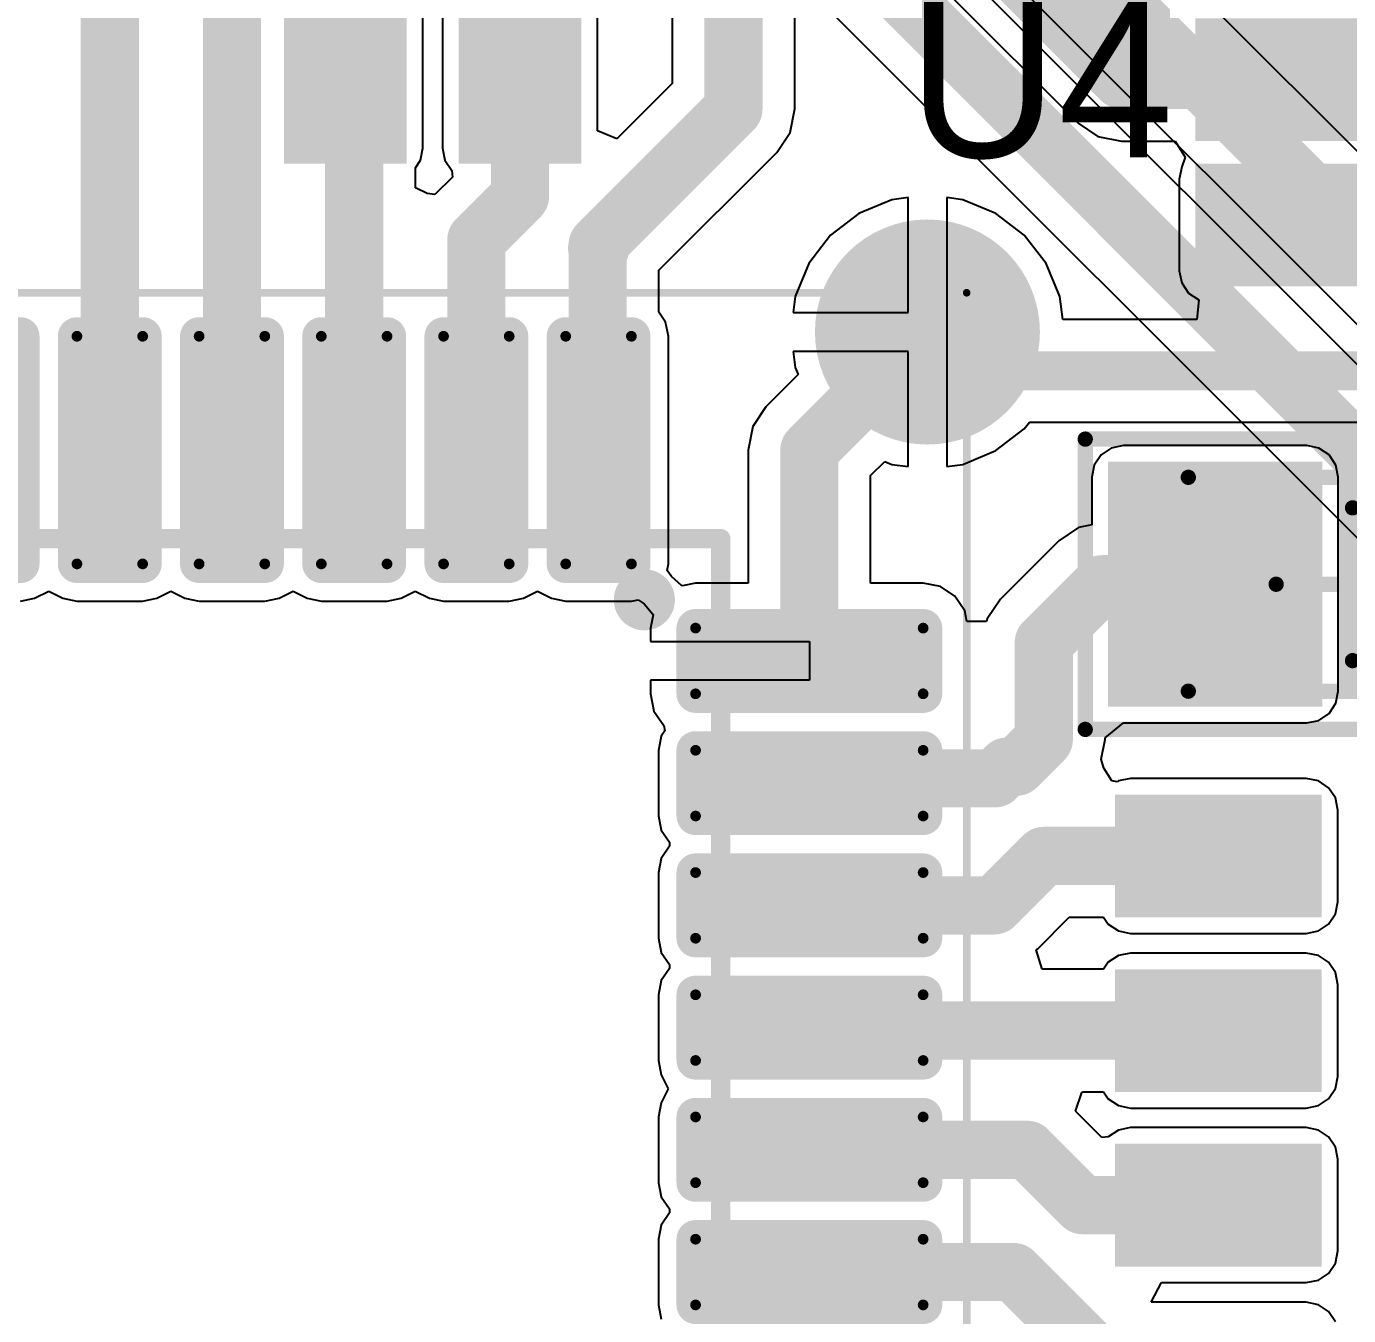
# Model space of a CAD drawing. Header units: millimetres. Extents: x 0.11 to 2.34, y 0.1 to 2.58.
# Drawn here: x 1.0278 to 1.3685, y 0.9466 to 1.2787 of the extents above; entities that cross this region are included whole.
import ezdxf

# ---------------------------------------------------------------- set-up
doc = ezdxf.new("R2010")
doc.units = ezdxf.units.MM
doc.header["$MEASUREMENT"] = 0
for name, color, linetype in [('BottomLayer', 5, 'Continuous'), ('BottomSolder', 6, 'Continuous'), ('Mechanical13', 56, 'Continuous'), ('Mechanical15', 56, 'Continuous'), ('MultiLayer', 9, 'Continuous'), ('TopLayer', 1, 'Continuous'), ('TopOverlay', 2, 'Continuous'), ('TopPaste', 8, 'Continuous'), ('TopSolder', 216, 'Continuous'), ('ViaHoleLayer', 16, 'Continuous')]:
    doc.layers.add(name, color=color, linetype=linetype)

# ---------------------------------------------------------------- blocks, each defined once
blk = doc.blocks.new('MIC7221YM5_7')
at = {"layer": 'TopLayer'}
for points in [[(-0.02559, 0.02756), (-0.02559, 0.06693), (-0.04921, 0.02756), (-0.04921, 0.06693)], [(0.01181, 0.02756), (0.01181, 0.06693), (-0.01181, 0.02756), (-0.01181, 0.06693)], [(0.04921, 0.02756), (0.04921, 0.06693), (0.02559, 0.02756), (0.02559, 0.06693)], [(-0.02362, -0.06693), (-0.02362, -0.02756), (-0.05118, -0.06693), (-0.05118, -0.02756)], [(0.05118, -0.06693), (0.05118, -0.02756), (0.02362, -0.06693), (0.02362, -0.02756)]]:
    blk.add_solid(points, dxfattribs=at)
at = {"layer": 'TopOverlay'}
for points, const_width in [([(0.0748, 0.05118, 1), (0.06693, 0.05118, 1)], 0.01), ([(0.06443, 0.05118, 1), (0.06943, 0.05118, 1)], 0.005), ([(0.0723, 0.05118, 1), (0.0773, 0.05118, 1)], 0.005), ([(-0.07605, 0.015, 1), (-0.07355, 0.015, 1)], 0.0025), ([(-0.07605, 0.015, 1), (-0.07355, 0.015, 1)], 0.0025), ([(0.07355, 0.015, 1), (0.07605, 0.015, 1)], 0.0025), ([(0.07355, 0.015, 1), (0.07605, 0.015, 1)], 0.0025), ([(-0.07605, -0.015, 1), (-0.07355, -0.015, 1)], 0.0025), ([(-0.07605, -0.015, 1), (-0.07355, -0.015, 1)], 0.0025), ([(0.07355, -0.015, 1), (0.07605, -0.015, 1)], 0.0025), ([(0.07355, -0.015, 1), (0.07605, -0.015, 1)], 0.0025)]:
    blk.add_lwpolyline(points, format="xyb", close=True, dxfattribs=dict(at, const_width=const_width))
at = {"layer": 'TopOverlay', "const_width": 0.005}
for points in [[(-0.0748, 0.015), (-0.0748, -0.015)], [(-0.0748, 0.015), (0.0748, 0.015)], [(0.0748, 0.015), (0.0748, -0.015)], [(-0.0748, -0.015), (0.0748, -0.015)]]:
    blk.add_lwpolyline(points, dxfattribs=at)
at = {"layer": 'TopPaste'}
for points in [[(-0.02559, 0.02756), (-0.02559, 0.06693), (-0.04921, 0.02756), (-0.04921, 0.06693)], [(0.01181, 0.02756), (0.01181, 0.06693), (-0.01181, 0.02756), (-0.01181, 0.06693)], [(0.04921, 0.02756), (0.04921, 0.06693), (0.02559, 0.02756), (0.02559, 0.06693)], [(-0.02362, -0.06693), (-0.02362, -0.02756), (-0.05118, -0.06693), (-0.05118, -0.02756)], [(0.05118, -0.06693), (0.05118, -0.02756), (0.02362, -0.06693), (0.02362, -0.02756)]]:
    blk.add_solid(points, dxfattribs=at)
at = {"layer": 'TopSolder'}
for points in [[(-0.02159, 0.02356), (-0.02159, 0.07093), (-0.05321, 0.02356), (-0.05321, 0.07093)], [(0.01581, 0.02356), (0.01581, 0.07093), (-0.01581, 0.02356), (-0.01581, 0.07093)], [(0.05321, 0.02356), (0.05321, 0.07093), (0.02159, 0.02356), (0.02159, 0.07093)], [(-0.01962, -0.07093), (-0.01962, -0.02356), (-0.05518, -0.07093), (-0.05518, -0.02356)], [(0.05518, -0.07093), (0.05518, -0.02356), (0.01962, -0.07093), (0.01962, -0.02356)]]:
    blk.add_solid(points, dxfattribs=at)
blk = doc.blocks.new('QFP80P900X900X160_32N_13')
at = {"layer": 'Mechanical13', "const_width": 0.005}
for points in [[(0.14173, 0.14173), (-0.14173, 0.14173)], [(-0.14173, -0.14173), (-0.14173, 0.14173)]]:
    blk.add_lwpolyline(points, dxfattribs=at)
at = {"layer": 'Mechanical13'}
for points, const_width in [([(-0.14298, 0.14173, 1), (-0.14048, 0.14173, 1)], 0.0025), ([(-0.14298, 0.14173, 1), (-0.14048, 0.14173, 1)], 0.0025), ([(-0.12205, 0.12205, 1), (-0.12992, 0.12205, 1)], 0.00787), ([(-0.13189, 0.12205, 1), (-0.12795, 0.12205, 1)], 0.00394), ([(-0.12402, 0.12205, 1), (-0.12008, 0.12205, 1)], 0.00394)]:
    blk.add_lwpolyline(points, format="xyb", close=True, dxfattribs=dict(at, const_width=const_width))
at = {"layer": 'Mechanical15', "const_width": 0.00197}
for points in [[(0.20512, 0.20512), (-0.20512, 0.20512)], [(-0.20512, -0.20512), (-0.20512, 0.20512)]]:
    blk.add_lwpolyline(points, dxfattribs=at)
at = {"layer": 'Mechanical15', "const_width": 0.000984}
blk.add_lwpolyline([(-0.20561, 0.20512, 1), (-0.20463, 0.20512, 1)], format="xyb", close=True, dxfattribs=at)
blk.add_lwpolyline([(-0.20561, 0.20512, 1), (-0.20463, 0.20512, 1)], format="xyb", close=True, dxfattribs=at)
at = {"layer": 'TopLayer', "const_width": 0.00138}
for points in [[(-0.11939, 0.1939, 1), (-0.11801, 0.1939, 1)], [(-0.10246, 0.1939, 1), (-0.10108, 0.1939, 1)], [(-0.08789, 0.1939, 1), (-0.08652, 0.1939, 1)], [(-0.07096, 0.1939, 1), (-0.06959, 0.1939, 1)], [(-0.0564, 0.1939, 1), (-0.05502, 0.1939, 1)], [(-0.03947, 0.1939, 1), (-0.03809, 0.1939, 1)], [(-0.0249, 0.1939, 1), (-0.02352, 0.1939, 1)], [(-0.00797, 0.1939, 1), (-0.00659, 0.1939, 1)], [(0.00659, 0.1939, 1), (0.00797, 0.1939, 1)], [(0.02352, 0.1939, 1), (0.0249, 0.1939, 1)], [(0.03809, 0.1939, 1), (0.03947, 0.1939, 1)], [(0.05502, 0.1939, 1), (0.0564, 0.1939, 1)], [(-0.11939, 0.13524, 1), (-0.11801, 0.13524, 1)], [(-0.10246, 0.13524, 1), (-0.10108, 0.13524, 1)], [(-0.08789, 0.13524, 1), (-0.08652, 0.13524, 1)], [(-0.07096, 0.13524, 1), (-0.06959, 0.13524, 1)], [(-0.0564, 0.13524, 1), (-0.05502, 0.13524, 1)], [(-0.03947, 0.13524, 1), (-0.03809, 0.13524, 1)], [(-0.0249, 0.13524, 1), (-0.02352, 0.13524, 1)], [(-0.00797, 0.13524, 1), (-0.00659, 0.13524, 1)], [(0.00659, 0.13524, 1), (0.00797, 0.13524, 1)], [(0.02352, 0.13524, 1), (0.0249, 0.13524, 1)], [(0.03809, 0.13524, 1), (0.03947, 0.13524, 1)], [(0.05502, 0.13524, 1), (0.0564, 0.13524, 1)], [(-0.19459, 0.1187, 1), (-0.19321, 0.1187, 1)], [(-0.13593, 0.1187, 1), (-0.13455, 0.1187, 1)], [(-0.19459, 0.10177, 1), (-0.19321, 0.10177, 1)], [(-0.13593, 0.10177, 1), (-0.13455, 0.10177, 1)], [(-0.19459, 0.0872, 1), (-0.19321, 0.0872, 1)], [(-0.13593, 0.0872, 1), (-0.13455, 0.0872, 1)], [(-0.19459, 0.07028, 1), (-0.19321, 0.07028, 1)], [(-0.13593, 0.07028, 1), (-0.13455, 0.07028, 1)], [(-0.19459, 0.05571, 1), (-0.19321, 0.05571, 1)], [(-0.13593, 0.05571, 1), (-0.13455, 0.05571, 1)], [(-0.19459, 0.03878, 1), (-0.19321, 0.03878, 1)], [(-0.13593, 0.03878, 1), (-0.13455, 0.03878, 1)], [(-0.19459, 0.02421, 1), (-0.19321, 0.02421, 1)], [(-0.13593, 0.02421, 1), (-0.13455, 0.02421, 1)], [(-0.19459, 0.00728, 1), (-0.19321, 0.00728, 1)], [(-0.13593, 0.00728, 1), (-0.13455, 0.00728, 1)], [(-0.19459, -0.00728, 1), (-0.19321, -0.00728, 1)], [(-0.13593, -0.00728, 1), (-0.13455, -0.00728, 1)], [(-0.19459, -0.02421, 1), (-0.19321, -0.02421, 1)], [(-0.13593, -0.02421, 1), (-0.13455, -0.02421, 1)]]:
    blk.add_lwpolyline(points, format="xyb", close=True, dxfattribs=at)
at = {"layer": 'TopLayer'}
for points in [[(-0.1187, 0.19528), (-0.1187, 0.13386), (-0.10177, 0.19528), (-0.10177, 0.13386)], [(-0.0872, 0.19528), (-0.0872, 0.13386), (-0.07028, 0.19528), (-0.07028, 0.13386)], [(-0.05571, 0.19528), (-0.05571, 0.13386), (-0.03878, 0.19528), (-0.03878, 0.13386)], [(-0.02421, 0.19528), (-0.02421, 0.13386), (-0.00728, 0.19528), (-0.00728, 0.13386)], [(0.00728, 0.19528), (0.00728, 0.13386), (0.02421, 0.19528), (0.02421, 0.13386)], [(0.03878, 0.19528), (0.03878, 0.13386), (0.05571, 0.19528), (0.05571, 0.13386)], [(-0.12008, 0.1939), (-0.12008, 0.13524), (-0.10039, 0.1939), (-0.10039, 0.13524)], [(-0.08858, 0.1939), (-0.08858, 0.13524), (-0.0689, 0.1939), (-0.0689, 0.13524)], [(-0.05709, 0.1939), (-0.05709, 0.13524), (-0.0374, 0.1939), (-0.0374, 0.13524)], [(-0.02559, 0.1939), (-0.02559, 0.13524), (-0.00591, 0.1939), (-0.00591, 0.13524)], [(0.00591, 0.1939), (0.00591, 0.13524), (0.02559, 0.1939), (0.02559, 0.13524)], [(0.0374, 0.1939), (0.0374, 0.13524), (0.05709, 0.1939), (0.05709, 0.13524)], [(-0.1939, 0.10039), (-0.13524, 0.10039), (-0.1939, 0.12008), (-0.13524, 0.12008)], [(-0.19528, 0.10177), (-0.13386, 0.10177), (-0.19528, 0.1187), (-0.13386, 0.1187)], [(-0.19528, 0.07028), (-0.13386, 0.07028), (-0.19528, 0.0872), (-0.13386, 0.0872)], [(-0.1939, 0.0689), (-0.13524, 0.0689), (-0.1939, 0.08858), (-0.13524, 0.08858)], [(-0.19528, 0.03878), (-0.13386, 0.03878), (-0.19528, 0.05571), (-0.13386, 0.05571)], [(-0.1939, 0.0374), (-0.13524, 0.0374), (-0.1939, 0.05709), (-0.13524, 0.05709)], [(-0.19528, 0.00728), (-0.13386, 0.00728), (-0.19528, 0.02421), (-0.13386, 0.02421)], [(-0.1939, 0.00591), (-0.13524, 0.00591), (-0.1939, 0.02559), (-0.13524, 0.02559)], [(-0.1939, -0.02559), (-0.13524, -0.02559), (-0.1939, -0.00591), (-0.13524, -0.00591)], [(-0.19528, -0.02421), (-0.13386, -0.02421), (-0.19528, -0.00728), (-0.13386, -0.00728)]]:
    blk.add_solid(points, dxfattribs=at)
at = {"layer": 'TopOverlay', "const_width": 0.005}
for points in [[(-0.12835, 0.14173), (-0.14173, 0.14173)], [(-0.14173, 0.12835), (-0.14173, 0.14173)]]:
    blk.add_lwpolyline(points, dxfattribs=at)
at = {"layer": 'TopOverlay'}
for points, const_width in [([(-0.14298, 0.14173, 1), (-0.14048, 0.14173, 1)], 0.0025), ([(-0.14298, 0.14173, 1), (-0.14048, 0.14173, 1)], 0.0025), ([(-0.1296, 0.14173, 1), (-0.1271, 0.14173, 1)], 0.0025), ([(-0.14298, 0.12835, 1), (-0.14048, 0.12835, 1)], 0.0025), ([(-0.2126, 0.11024, 1), (-0.22047, 0.11024, 1)], 0.00787), ([(-0.22244, 0.11024, 1), (-0.2185, 0.11024, 1)], 0.00394), ([(-0.21457, 0.11024, 1), (-0.21063, 0.11024, 1)], 0.00394)]:
    blk.add_lwpolyline(points, format="xyb", close=True, dxfattribs=dict(at, const_width=const_width))
at = {"layer": 'TopPaste', "const_width": 0.00138}
for points in [[(-0.11939, 0.1939, 1), (-0.11801, 0.1939, 1)], [(-0.10246, 0.1939, 1), (-0.10108, 0.1939, 1)], [(-0.08789, 0.1939, 1), (-0.08652, 0.1939, 1)], [(-0.07096, 0.1939, 1), (-0.06959, 0.1939, 1)], [(-0.0564, 0.1939, 1), (-0.05502, 0.1939, 1)], [(-0.03947, 0.1939, 1), (-0.03809, 0.1939, 1)], [(-0.0249, 0.1939, 1), (-0.02352, 0.1939, 1)], [(-0.00797, 0.1939, 1), (-0.00659, 0.1939, 1)], [(0.00659, 0.1939, 1), (0.00797, 0.1939, 1)], [(0.02352, 0.1939, 1), (0.0249, 0.1939, 1)], [(0.03809, 0.1939, 1), (0.03947, 0.1939, 1)], [(0.05502, 0.1939, 1), (0.0564, 0.1939, 1)], [(-0.11939, 0.13524, 1), (-0.11801, 0.13524, 1)], [(-0.10246, 0.13524, 1), (-0.10108, 0.13524, 1)], [(-0.08789, 0.13524, 1), (-0.08652, 0.13524, 1)], [(-0.07096, 0.13524, 1), (-0.06959, 0.13524, 1)], [(-0.0564, 0.13524, 1), (-0.05502, 0.13524, 1)], [(-0.03947, 0.13524, 1), (-0.03809, 0.13524, 1)], [(-0.0249, 0.13524, 1), (-0.02352, 0.13524, 1)], [(-0.00797, 0.13524, 1), (-0.00659, 0.13524, 1)], [(0.00659, 0.13524, 1), (0.00797, 0.13524, 1)], [(0.02352, 0.13524, 1), (0.0249, 0.13524, 1)], [(0.03809, 0.13524, 1), (0.03947, 0.13524, 1)], [(0.05502, 0.13524, 1), (0.0564, 0.13524, 1)], [(-0.19459, 0.1187, 1), (-0.19321, 0.1187, 1)], [(-0.13593, 0.1187, 1), (-0.13455, 0.1187, 1)], [(-0.19459, 0.10177, 1), (-0.19321, 0.10177, 1)], [(-0.13593, 0.10177, 1), (-0.13455, 0.10177, 1)], [(-0.19459, 0.0872, 1), (-0.19321, 0.0872, 1)], [(-0.13593, 0.0872, 1), (-0.13455, 0.0872, 1)], [(-0.19459, 0.07028, 1), (-0.19321, 0.07028, 1)], [(-0.13593, 0.07028, 1), (-0.13455, 0.07028, 1)], [(-0.19459, 0.05571, 1), (-0.19321, 0.05571, 1)], [(-0.13593, 0.05571, 1), (-0.13455, 0.05571, 1)], [(-0.19459, 0.03878, 1), (-0.19321, 0.03878, 1)], [(-0.13593, 0.03878, 1), (-0.13455, 0.03878, 1)], [(-0.19459, 0.02421, 1), (-0.19321, 0.02421, 1)], [(-0.13593, 0.02421, 1), (-0.13455, 0.02421, 1)], [(-0.19459, 0.00728, 1), (-0.19321, 0.00728, 1)], [(-0.13593, 0.00728, 1), (-0.13455, 0.00728, 1)], [(-0.19459, -0.00728, 1), (-0.19321, -0.00728, 1)], [(-0.13593, -0.00728, 1), (-0.13455, -0.00728, 1)], [(-0.19459, -0.02421, 1), (-0.19321, -0.02421, 1)], [(-0.13593, -0.02421, 1), (-0.13455, -0.02421, 1)]]:
    blk.add_lwpolyline(points, format="xyb", close=True, dxfattribs=at)
at = {"layer": 'TopPaste'}
for points in [[(-0.1187, 0.19528), (-0.1187, 0.13386), (-0.10177, 0.19528), (-0.10177, 0.13386)], [(-0.0872, 0.19528), (-0.0872, 0.13386), (-0.07028, 0.19528), (-0.07028, 0.13386)], [(-0.05571, 0.19528), (-0.05571, 0.13386), (-0.03878, 0.19528), (-0.03878, 0.13386)], [(-0.02421, 0.19528), (-0.02421, 0.13386), (-0.00728, 0.19528), (-0.00728, 0.13386)], [(0.00728, 0.19528), (0.00728, 0.13386), (0.02421, 0.19528), (0.02421, 0.13386)], [(0.03878, 0.19528), (0.03878, 0.13386), (0.05571, 0.19528), (0.05571, 0.13386)], [(-0.12008, 0.1939), (-0.12008, 0.13524), (-0.10039, 0.1939), (-0.10039, 0.13524)], [(-0.08858, 0.1939), (-0.08858, 0.13524), (-0.0689, 0.1939), (-0.0689, 0.13524)], [(-0.05709, 0.1939), (-0.05709, 0.13524), (-0.0374, 0.1939), (-0.0374, 0.13524)], [(-0.02559, 0.1939), (-0.02559, 0.13524), (-0.00591, 0.1939), (-0.00591, 0.13524)], [(0.00591, 0.1939), (0.00591, 0.13524), (0.02559, 0.1939), (0.02559, 0.13524)], [(0.0374, 0.1939), (0.0374, 0.13524), (0.05709, 0.1939), (0.05709, 0.13524)], [(-0.1939, 0.10039), (-0.13524, 0.10039), (-0.1939, 0.12008), (-0.13524, 0.12008)], [(-0.19528, 0.10177), (-0.13386, 0.10177), (-0.19528, 0.1187), (-0.13386, 0.1187)], [(-0.19528, 0.07028), (-0.13386, 0.07028), (-0.19528, 0.0872), (-0.13386, 0.0872)], [(-0.1939, 0.0689), (-0.13524, 0.0689), (-0.1939, 0.08858), (-0.13524, 0.08858)], [(-0.19528, 0.03878), (-0.13386, 0.03878), (-0.19528, 0.05571), (-0.13386, 0.05571)], [(-0.1939, 0.0374), (-0.13524, 0.0374), (-0.1939, 0.05709), (-0.13524, 0.05709)], [(-0.19528, 0.00728), (-0.13386, 0.00728), (-0.19528, 0.02421), (-0.13386, 0.02421)], [(-0.1939, 0.00591), (-0.13524, 0.00591), (-0.1939, 0.02559), (-0.13524, 0.02559)], [(-0.1939, -0.02559), (-0.13524, -0.02559), (-0.1939, -0.00591), (-0.13524, -0.00591)], [(-0.19528, -0.02421), (-0.13386, -0.02421), (-0.19528, -0.00728), (-0.13386, -0.00728)]]:
    blk.add_solid(points, dxfattribs=at)
at = {"layer": 'TopSolder', "const_width": 0.00492}
for points in [[(-0.12116, 0.1939, 1), (-0.11624, 0.1939, 1)], [(-0.10423, 0.1939, 1), (-0.09931, 0.1939, 1)], [(-0.08967, 0.1939, 1), (-0.08474, 0.1939, 1)], [(-0.07274, 0.1939, 1), (-0.06782, 0.1939, 1)], [(-0.05817, 0.1939, 1), (-0.05325, 0.1939, 1)], [(-0.04124, 0.1939, 1), (-0.03632, 0.1939, 1)], [(-0.02667, 0.1939, 1), (-0.02175, 0.1939, 1)], [(-0.00974, 0.1939, 1), (-0.00482, 0.1939, 1)], [(0.00482, 0.1939, 1), (0.00974, 0.1939, 1)], [(0.02175, 0.1939, 1), (0.02667, 0.1939, 1)], [(0.03632, 0.1939, 1), (0.04124, 0.1939, 1)], [(0.05325, 0.1939, 1), (0.05817, 0.1939, 1)], [(-0.12116, 0.13524, 1), (-0.11624, 0.13524, 1)], [(-0.10423, 0.13524, 1), (-0.09931, 0.13524, 1)], [(-0.08967, 0.13524, 1), (-0.08474, 0.13524, 1)], [(-0.07274, 0.13524, 1), (-0.06782, 0.13524, 1)], [(-0.05817, 0.13524, 1), (-0.05325, 0.13524, 1)], [(-0.04124, 0.13524, 1), (-0.03632, 0.13524, 1)], [(-0.02667, 0.13524, 1), (-0.02175, 0.13524, 1)], [(-0.00974, 0.13524, 1), (-0.00482, 0.13524, 1)], [(0.00482, 0.13524, 1), (0.00974, 0.13524, 1)], [(0.02175, 0.13524, 1), (0.02667, 0.13524, 1)], [(0.03632, 0.13524, 1), (0.04124, 0.13524, 1)], [(0.05325, 0.13524, 1), (0.05817, 0.13524, 1)], [(-0.19636, 0.1187, 1), (-0.19144, 0.1187, 1)], [(-0.1377, 0.1187, 1), (-0.13278, 0.1187, 1)], [(-0.19636, 0.10177, 1), (-0.19144, 0.10177, 1)], [(-0.1377, 0.10177, 1), (-0.13278, 0.10177, 1)], [(-0.19636, 0.0872, 1), (-0.19144, 0.0872, 1)], [(-0.1377, 0.0872, 1), (-0.13278, 0.0872, 1)], [(-0.19636, 0.07028, 1), (-0.19144, 0.07028, 1)], [(-0.1377, 0.07028, 1), (-0.13278, 0.07028, 1)], [(-0.19636, 0.05571, 1), (-0.19144, 0.05571, 1)], [(-0.1377, 0.05571, 1), (-0.13278, 0.05571, 1)], [(-0.19636, 0.03878, 1), (-0.19144, 0.03878, 1)], [(-0.1377, 0.03878, 1), (-0.13278, 0.03878, 1)], [(-0.19636, 0.02421, 1), (-0.19144, 0.02421, 1)], [(-0.1377, 0.02421, 1), (-0.13278, 0.02421, 1)], [(-0.19636, 0.00728, 1), (-0.19144, 0.00728, 1)], [(-0.1377, 0.00728, 1), (-0.13278, 0.00728, 1)], [(-0.19636, -0.00728, 1), (-0.19144, -0.00728, 1)], [(-0.1377, -0.00728, 1), (-0.13278, -0.00728, 1)], [(-0.19636, -0.02421, 1), (-0.19144, -0.02421, 1)], [(-0.1377, -0.02421, 1), (-0.13278, -0.02421, 1)], [(-0.19636, -0.03878, 1), (-0.19144, -0.03878, 1)], [(-0.1377, -0.03878, 1), (-0.13278, -0.03878, 1)]]:
    blk.add_lwpolyline(points, format="xyb", close=True, dxfattribs=at)
at = {"layer": 'TopSolder'}
for points in [[(-0.1187, 0.19882), (-0.1187, 0.13031), (-0.10177, 0.19882), (-0.10177, 0.13031)], [(-0.0872, 0.19882), (-0.0872, 0.13031), (-0.07028, 0.19882), (-0.07028, 0.13031)], [(-0.05571, 0.19882), (-0.05571, 0.13031), (-0.03878, 0.19882), (-0.03878, 0.13031)], [(-0.02421, 0.19882), (-0.02421, 0.13031), (-0.00728, 0.19882), (-0.00728, 0.13031)], [(0.00728, 0.19882), (0.00728, 0.13031), (0.02421, 0.19882), (0.02421, 0.13031)], [(0.03878, 0.19882), (0.03878, 0.13031), (0.05571, 0.19882), (0.05571, 0.13031)], [(-0.12362, 0.1939), (-0.12362, 0.13524), (-0.09685, 0.1939), (-0.09685, 0.13524)], [(-0.09213, 0.1939), (-0.09213, 0.13524), (-0.06535, 0.1939), (-0.06535, 0.13524)], [(-0.06063, 0.1939), (-0.06063, 0.13524), (-0.03386, 0.1939), (-0.03386, 0.13524)], [(-0.02913, 0.1939), (-0.02913, 0.13524), (-0.00236, 0.1939), (-0.00236, 0.13524)], [(0.00236, 0.1939), (0.00236, 0.13524), (0.02913, 0.1939), (0.02913, 0.13524)], [(0.03386, 0.1939), (0.03386, 0.13524), (0.06063, 0.1939), (0.06063, 0.13524)], [(-0.1939, 0.09685), (-0.13524, 0.09685), (-0.1939, 0.12362), (-0.13524, 0.12362)], [(-0.19882, 0.10177), (-0.13031, 0.10177), (-0.19882, 0.1187), (-0.13031, 0.1187)], [(-0.1939, 0.06535), (-0.13524, 0.06535), (-0.1939, 0.09213), (-0.13524, 0.09213)], [(-0.19882, 0.07028), (-0.13031, 0.07028), (-0.19882, 0.0872), (-0.13031, 0.0872)], [(-0.1939, 0.03386), (-0.13524, 0.03386), (-0.1939, 0.06063), (-0.13524, 0.06063)], [(-0.19882, 0.03878), (-0.13031, 0.03878), (-0.19882, 0.05571), (-0.13031, 0.05571)], [(-0.1939, 0.00236), (-0.13524, 0.00236), (-0.1939, 0.02913), (-0.13524, 0.02913)], [(-0.19882, 0.00728), (-0.13031, 0.00728), (-0.19882, 0.02421), (-0.13031, 0.02421)], [(-0.1939, -0.02913), (-0.13524, -0.02913), (-0.1939, -0.00236), (-0.13524, -0.00236)], [(-0.19882, -0.02421), (-0.13031, -0.02421), (-0.19882, -0.00728), (-0.13031, -0.00728)], [(-0.1939, -0.06063), (-0.13524, -0.06063), (-0.1939, -0.03386), (-0.13524, -0.03386)]]:
    blk.add_solid(points, dxfattribs=at)
blk = doc.blocks.new('6_0805_N_16')
at = {"layer": 'Mechanical13', "const_width": 0.00394}
for points in [[(0.04232, 0.02756), (-0.04232, 0.02756)], [(-0.04232, 0.02756), (-0.04232, -0.02756)], [(0.04232, 0.02756), (0.04232, -0.02756)], [(0.04232, -0.02756), (-0.04232, -0.02756)]]:
    blk.add_lwpolyline(points, dxfattribs=at)
at = {"layer": 'Mechanical13', "const_width": 0.00197}
for points in [[(-0.04331, 0.02756, 1), (-0.04134, 0.02756, 1)], [(-0.04331, 0.02756, 1), (-0.04134, 0.02756, 1)], [(0.04134, 0.02756, 1), (0.04331, 0.02756, 1)], [(0.04134, 0.02756, 1), (0.04331, 0.02756, 1)], [(-0.04331, -0.02756, 1), (-0.04134, -0.02756, 1)], [(-0.04331, -0.02756, 1), (-0.04134, -0.02756, 1)], [(0.04134, -0.02756, 1), (0.04331, -0.02756, 1)], [(0.04134, -0.02756, 1), (0.04331, -0.02756, 1)]]:
    blk.add_lwpolyline(points, format="xyb", close=True, dxfattribs=at)
at = {"layer": 'Mechanical15', "const_width": 0.00394}
for points in [[(0.0689, 0.0374), (-0.0689, 0.0374)], [(-0.0689, 0.0374), (-0.0689, -0.0374)], [(0.0689, 0.0374), (0.0689, -0.0374)], [(0, 0.01969), (0, -0.01969)], [(0.01969, 0), (-0.01969, 0)], [(0.0689, -0.0374), (-0.0689, -0.0374)]]:
    blk.add_lwpolyline(points, dxfattribs=at)
at = {"layer": 'Mechanical15', "const_width": 0.00197}
for points in [[(-0.06988, 0.0374, 1), (-0.06791, 0.0374, 1)], [(-0.06988, 0.0374, 1), (-0.06791, 0.0374, 1)], [(0.06791, 0.0374, 1), (0.06988, 0.0374, 1)], [(0.06791, 0.0374, 1), (0.06988, 0.0374, 1)], [(-0.00098, 0.01969, 1), (0.00098, 0.01969, 1)], [(-0.02067, 0, 1), (-0.0187, 0, 1)], [(0.0187, 0, 1), (0.02067, 0, 1)], [(-0.00098, -0.01969, 1), (0.00098, -0.01969, 1)], [(-0.06988, -0.0374, 1), (-0.06791, -0.0374, 1)], [(-0.06988, -0.0374, 1), (-0.06791, -0.0374, 1)], [(0.06791, -0.0374, 1), (0.06988, -0.0374, 1)], [(0.06791, -0.0374, 1), (0.06988, -0.0374, 1)]]:
    blk.add_lwpolyline(points, format="xyb", close=True, dxfattribs=at)
at = {"layer": 'TopLayer'}
for points in [[(-0.01181, -0.02756), (-0.01181, 0.02756), (-0.05906, -0.02756), (-0.05906, 0.02756)], [(0.05906, -0.02756), (0.05906, 0.02756), (0.01181, -0.02756), (0.01181, 0.02756)]]:
    blk.add_solid(points, dxfattribs=at)
at = {"layer": 'TopOverlay', "const_width": 0.00787}
blk.add_lwpolyline([(0, 0.02362), (0, -0.02362)], dxfattribs=at)
at = {"layer": 'TopOverlay', "const_width": 0.00394}
for points in [[(-0.00197, 0.02362, 1), (0.00197, 0.02362, 1)], [(-0.00197, -0.02362, 1), (0.00197, -0.02362, 1)]]:
    blk.add_lwpolyline(points, format="xyb", close=True, dxfattribs=at)
at = {"layer": 'TopPaste'}
for points in [[(-0.01181, -0.02756), (-0.01181, 0.02756), (-0.05906, -0.02756), (-0.05906, 0.02756)], [(0.05906, -0.02756), (0.05906, 0.02756), (0.01181, -0.02756), (0.01181, 0.02756)]]:
    blk.add_solid(points, dxfattribs=at)
at = {"layer": 'TopSolder'}
for points in [[(-0.00781, -0.03156), (-0.00781, 0.03156), (-0.06305, -0.03156), (-0.06305, 0.03156)], [(0.06306, -0.03156), (0.06306, 0.03156), (0.00781, -0.03156), (0.00781, 0.03156)]]:
    blk.add_solid(points, dxfattribs=at)
blk = doc.blocks.new('TEST_POINT_PAD_53')
at = {"layer": 'TopLayer'}
blk.add_solid([(0.02264, -0.01181), (0.02264, 0.01181), (-0.02264, -0.01181), (-0.02264, 0.01181)], dxfattribs=at)
at = {"layer": 'TopPaste'}
blk.add_solid([(0.02264, -0.01181), (0.02264, 0.01181), (-0.02264, -0.01181), (-0.02264, 0.01181)], dxfattribs=at)
at = {"layer": 'TopSolder'}
blk.add_solid([(0.02664, -0.01581), (0.02664, 0.01581), (-0.02664, -0.01581), (-0.02664, 0.01581)], dxfattribs=at)
blk = doc.blocks.new('TEST_POINT_PAD_54')
at = {"layer": 'TopLayer'}
blk.add_solid([(0.02264, -0.01181), (0.02264, 0.01181), (-0.02264, -0.01181), (-0.02264, 0.01181)], dxfattribs=at)
at = {"layer": 'TopPaste'}
blk.add_solid([(0.02264, -0.01181), (0.02264, 0.01181), (-0.02264, -0.01181), (-0.02264, 0.01181)], dxfattribs=at)
at = {"layer": 'TopSolder'}
blk.add_solid([(0.02664, -0.01581), (0.02664, 0.01581), (-0.02664, -0.01581), (-0.02664, 0.01581)], dxfattribs=at)
blk = doc.blocks.new('TEST_POINT_PAD_55')
at = {"layer": 'TopLayer'}
blk.add_solid([(0.02264, -0.01181), (0.02264, 0.01181), (-0.02264, -0.01181), (-0.02264, 0.01181)], dxfattribs=at)
at = {"layer": 'TopPaste'}
blk.add_solid([(0.02264, -0.01181), (0.02264, 0.01181), (-0.02264, -0.01181), (-0.02264, 0.01181)], dxfattribs=at)
at = {"layer": 'TopSolder'}
blk.add_solid([(0.02664, -0.01581), (0.02664, 0.01581), (-0.02664, -0.01581), (-0.02664, 0.01581)], dxfattribs=at)
blk = doc.blocks.new('TEST_POINT_PAD_56')
at = {"layer": 'TopLayer'}
blk.add_solid([(0.02264, -0.01181), (0.02264, 0.01181), (-0.02264, -0.01181), (-0.02264, 0.01181)], dxfattribs=at)
at = {"layer": 'TopPaste'}
blk.add_solid([(0.02264, -0.01181), (0.02264, 0.01181), (-0.02264, -0.01181), (-0.02264, 0.01181)], dxfattribs=at)
at = {"layer": 'TopSolder'}
blk.add_solid([(0.02664, -0.01581), (0.02664, 0.01581), (-0.02664, -0.01581), (-0.02664, 0.01581)], dxfattribs=at)
blk = doc.blocks.new('TEST_POINT_PAD_57')
at = {"layer": 'TopLayer'}
blk.add_solid([(0.02264, -0.01181), (0.02264, 0.01181), (-0.02264, -0.01181), (-0.02264, 0.01181)], dxfattribs=at)
at = {"layer": 'TopPaste'}
blk.add_solid([(0.02264, -0.01181), (0.02264, 0.01181), (-0.02264, -0.01181), (-0.02264, 0.01181)], dxfattribs=at)
at = {"layer": 'TopSolder'}
blk.add_solid([(0.02664, -0.01581), (0.02664, 0.01581), (-0.02664, -0.01581), (-0.02664, 0.01581)], dxfattribs=at)

msp = doc.modelspace()

# ---------------------------------------------------------------- linework, layer by layer
at = {"layer": 'BottomLayer'}
for p, q in [((1.73617, 0.82617), (1.19617, 1.36617)), ((1.17845, 1.3392), (1.7092, 0.80845)), ((1.58655, 1.0308), (1.3058, 1.31155)), ((1.27883, 1.29383), (1.56883, 1.00383))]:
    msp.add_line(p, q, dxfattribs=at)
at = {"layer": 'BottomLayer', "const_width": 0.015}
for points in [[(1.185, 1.355), (1.725, 0.815)], [(1.29, 1.305), (1.58, 1.015)]]:
    msp.add_lwpolyline(points, dxfattribs=at)
at = {"layer": 'BottomLayer', "const_width": 0.025}
msp.add_lwpolyline([(1.2475, 1.2, 1), (1.2725, 1.2, 1)], format="xyb", close=True, dxfattribs=at)
at = {"layer": 'BottomSolder', "const_width": 0.029}
msp.add_lwpolyline([(1.2455, 1.2, 1), (1.2745, 1.2, 1)], format="xyb", close=True, dxfattribs=at)
at = {"layer": 'MultiLayer', "const_width": 0.025}
msp.add_lwpolyline([(1.2475, 1.2, 1), (1.2725, 1.2, 1)], format="xyb", close=True, dxfattribs=at)
at = {"layer": 'TopLayer'}
for p, q in [((1.1942, 1.38), (1.1942, 1.26402)), ((1.2258, 1.25747), (1.2258, 1.37345)), ((1.12997, 1.24736), (1.12997, 1.29264)), ((1.13503, 1.29264), (1.13503, 1.24736)), ((1.17497, 1.25186), (1.17497, 1.29264)), ((1.26383, 1.28883), (1.29883, 1.25383)), ((1.1942, 1.26402), (1.17997, 1.24979)), ((1.2246, 1.25143), (1.2258, 1.25747)), ((1.17997, 1.24979), (1.17497, 1.25186)), ((1.22117, 1.2463), (1.2246, 1.25143)), ((1.29883, 1.25383), (1.30395, 1.2504)), ((1.12935, 1.24424), (1.12997, 1.24736)), ((1.13503, 1.24736), (1.13565, 1.24424)), ((1.30395, 1.2504), (1.31, 1.2492)), ((1.31, 1.2492), (1.32384, 1.2492)), ((1.32384, 1.2492), (1.32644, 1.24503)), ((1.12805, 1.2423), (1.12935, 1.24424)), ((1.13565, 1.24424), (1.13742, 1.24159)), ((1.1908, 1.21593), (1.22117, 1.2463)), ((1.32644, 1.24503), (1.32556, 1.24257)), ((1.12805, 1.23715), (1.12805, 1.2423)), ((1.13742, 1.24159), (1.13758, 1.23993)), ((1.32554, 1.24253), (1.32491, 1.23941)), ((1.32556, 1.24257), (1.32554, 1.24253)), ((1.13104, 1.23567), (1.12805, 1.23715)), ((1.13758, 1.23993), (1.13305, 1.2354)), ((1.32491, 1.23941), (1.32491, 1.21579)), ((1.13305, 1.2354), (1.13104, 1.23567)), ((1.25086, 1.2341), (1.24235, 1.23057)), ((1.255, 1.23464), (1.25086, 1.2341)), ((1.255, 1.205), (1.255, 1.23464)), ((1.26914, 1.2341), (1.265, 1.23464)), ((1.265, 1.23464), (1.265, 1.2)), ((1.27765, 1.23057), (1.26914, 1.2341)), ((1.24235, 1.23057), (1.23504, 1.22496)), ((1.28496, 1.22496), (1.27765, 1.23057)), ((1.23504, 1.22496), (1.22943, 1.21765)), ((1.29057, 1.21765), (1.28496, 1.22496)), ((1.22943, 1.21765), (1.2259, 1.20914)), ((1.2941, 1.20914), (1.29057, 1.21765)), ((1.1908, 1.20515), (1.1908, 1.21593)), ((1.32491, 1.21579), (1.32554, 1.21267)), ((1.32554, 1.21267), (1.3273, 1.21002)), ((1.3273, 1.21002), (1.32995, 1.20825)), ((1.2259, 1.20914), (1.22536, 1.205)), ((1.29487, 1.20325), (1.2941, 1.20914)), ((1.32995, 1.20825), (1.32944, 1.20325)), ((1.19253, 1.20256), (1.1908, 1.20515)), ((1.22536, 1.205), (1.255, 1.205)), ((1.32944, 1.20325), (1.29487, 1.20325)), ((1.19326, 1.1989), (1.19253, 1.20256)), ((1.265, 1.2), (1.265, 1.16536)), ((1.19326, 1.14024), (1.19326, 1.1989)), ((1.255, 1.195), (1.22536, 1.195)), ((1.22536, 1.195), (1.2259, 1.19086)), ((1.255, 1.16536), (1.255, 1.195)), ((1.2259, 1.19086), (1.22667, 1.18902)), ((1.22667, 1.18902), (1.21839, 1.18074)), ((1.21839, 1.18074), (1.21497, 1.17561)), ((1.28496, 1.17504), (1.28627, 1.17675)), ((1.28627, 1.17675), (1.37418, 1.17675)), ((1.21497, 1.17561), (1.21376, 1.16957)), ((1.27765, 1.16943), (1.28496, 1.17504)), ((1.21376, 1.16957), (1.21376, 1.1353)), ((1.26914, 1.1659), (1.27765, 1.16943)), ((1.30739, 1.17009), (1.30474, 1.16833)), ((1.31051, 1.17072), (1.30739, 1.17009)), ((1.35776, 1.17072), (1.31051, 1.17072)), ((1.36088, 1.17009), (1.35776, 1.17072)), ((1.36352, 1.16833), (1.36088, 1.17009)), ((1.24537, 1.16302), (1.24902, 1.16667)), ((1.24902, 1.16667), (1.25086, 1.1659)), ((1.25086, 1.1659), (1.255, 1.16536)), ((1.265, 1.16536), (1.26914, 1.1659)), ((1.30298, 1.16568), (1.30236, 1.16256)), ((1.30474, 1.16833), (1.30298, 1.16568)), ((1.36529, 1.16568), (1.36352, 1.16833)), ((1.36591, 1.16256), (1.36529, 1.16568)), ((1.24537, 1.1353), (1.24537, 1.16302)), ((1.30236, 1.16256), (1.30236, 1.15028)), ((1.36591, 1.10744), (1.36591, 1.16256)), ((1.29895, 1.1496), (1.29383, 1.14617)), ((1.30236, 1.15028), (1.29895, 1.1496)), ((1.29383, 1.14617), (1.27883, 1.13117)), ((1.19292, 1.13851), (1.19326, 1.14024)), ((1.194, 1.13698), (1.19292, 1.13851)), ((1.19665, 1.13472), (1.194, 1.13698)), ((1.20024, 1.1353), (1.19686, 1.13463)), ((1.21376, 1.1353), (1.20024, 1.1353)), ((1.2589, 1.1353), (1.24537, 1.1353)), ((1.26334, 1.13442), (1.2589, 1.1353)), ((1.02622, 1.13067), (1.02988, 1.1314)), ((1.02988, 1.1314), (1.0335, 1.13321)), ((1.0335, 1.13321), (1.03713, 1.1314)), ((1.03713, 1.1314), (1.04079, 1.13067)), ((1.05772, 1.13067), (1.06138, 1.1314)), ((1.06138, 1.1314), (1.065, 1.13321)), ((1.065, 1.13321), (1.06862, 1.1314)), ((1.06862, 1.1314), (1.07228, 1.13067)), ((1.08921, 1.13067), (1.09287, 1.1314)), ((1.09287, 1.1314), (1.0965, 1.13321)), ((1.0965, 1.13321), (1.10012, 1.1314)), ((1.10012, 1.1314), (1.10378, 1.13067)), ((1.12071, 1.13067), (1.12437, 1.1314)), ((1.12437, 1.1314), (1.12799, 1.13321)), ((1.12799, 1.13321), (1.13162, 1.1314)), ((1.13162, 1.1314), (1.13528, 1.13067)), ((1.1522, 1.13067), (1.15586, 1.1314)), ((1.15586, 1.1314), (1.15949, 1.13321)), ((1.15949, 1.13321), (1.16311, 1.1314)), ((1.16311, 1.1314), (1.16677, 1.13067)), ((1.19686, 1.13463), (1.19665, 1.13472)), ((1.2671, 1.1319), (1.26334, 1.13442)), ((1.26962, 1.12814), (1.2671, 1.1319)), ((1.04079, 1.13067), (1.05772, 1.13067)), ((1.07228, 1.13067), (1.08921, 1.13067)), ((1.10378, 1.13067), (1.12071, 1.13067)), ((1.13528, 1.13067), (1.1522, 1.13067)), ((1.16677, 1.13067), (1.1837, 1.13067)), ((1.1837, 1.13067), (1.18543, 1.13102)), ((1.18543, 1.13102), (1.18696, 1.12994)), ((1.18696, 1.12994), (1.18921, 1.12729)), ((1.27017, 1.12537), (1.26962, 1.12814)), ((1.27883, 1.13117), (1.2754, 1.12605)), ((1.18931, 1.12708), (1.18864, 1.1237)), ((1.18921, 1.12729), (1.18931, 1.12708)), ((1.27526, 1.12537), (1.27017, 1.12537)), ((1.2754, 1.12605), (1.27526, 1.12537)), ((1.18864, 1.1237), (1.18864, 1.12024)), ((1.18864, 1.12024), (1.22957, 1.12024)), ((1.22957, 1.12024), (1.22957, 1.11024)), ((1.22957, 1.11024), (1.18864, 1.11024)), ((1.18864, 1.11024), (1.18864, 1.10677)), ((1.18864, 1.10677), (1.18952, 1.10233)), ((1.36352, 1.10167), (1.36529, 1.10432)), ((1.36529, 1.10432), (1.36591, 1.10744)), ((1.18952, 1.10233), (1.19203, 1.09857)), ((1.36088, 1.09991), (1.36352, 1.10167)), ((1.19203, 1.09857), (1.1923, 1.09721)), ((1.3058, 1.09541), (1.31051, 1.09928)), ((1.31051, 1.09928), (1.35776, 1.09928)), ((1.35776, 1.09928), (1.36088, 1.09991)), ((1.1914, 1.09586), (1.19067, 1.0922)), ((1.1923, 1.09721), (1.1914, 1.09586)), ((1.30479, 1.08993), (1.3058, 1.095)), ((1.3058, 1.095), (1.3058, 1.09541)), ((1.19067, 1.0922), (1.19067, 1.07528)), ((1.30544, 1.08764), (1.30479, 1.08993)), ((1.30755, 1.08436), (1.30544, 1.08764)), ((1.3089, 1.08412), (1.30755, 1.08436)), ((1.30924, 1.08435), (1.3089, 1.08412)), ((1.31236, 1.08497), (1.30924, 1.08435)), ((1.35764, 1.08497), (1.31236, 1.08497)), ((1.36076, 1.08435), (1.35764, 1.08497)), ((1.36341, 1.08258), (1.36076, 1.08435)), ((1.36517, 1.07993), (1.36341, 1.08258)), ((1.36579, 1.07681), (1.36517, 1.07993)), ((1.19067, 1.07528), (1.1914, 1.07162)), ((1.36579, 1.05319), (1.36579, 1.07681)), ((1.1914, 1.07162), (1.19348, 1.06851)), ((1.19348, 1.06747), (1.1914, 1.06437)), ((1.19348, 1.06851), (1.19348, 1.06747)), ((1.1914, 1.06437), (1.19067, 1.06071)), ((1.19067, 1.06071), (1.19067, 1.04378)), ((1.36517, 1.05007), (1.36579, 1.05319)), ((1.36341, 1.04742), (1.36517, 1.05007)), ((1.28842, 1.04107), (1.29655, 1.0492)), ((1.29655, 1.0492), (1.30541, 1.0492)), ((1.30541, 1.0492), (1.30659, 1.04742)), ((1.30659, 1.04742), (1.30924, 1.04565)), ((1.36076, 1.04565), (1.36341, 1.04742)), ((1.19067, 1.04378), (1.1914, 1.04012)), ((1.30924, 1.04565), (1.31236, 1.04503)), ((1.31236, 1.04503), (1.35764, 1.04503)), ((1.35764, 1.04503), (1.36076, 1.04565)), ((1.1914, 1.04012), (1.19348, 1.03702)), ((1.28802, 1.0408), (1.28842, 1.04107)), ((1.28954, 1.0358), (1.28802, 1.0408)), ((1.31236, 1.03997), (1.30924, 1.03935)), ((1.35764, 1.03997), (1.31236, 1.03997)), ((1.36076, 1.03935), (1.35764, 1.03997)), ((1.19348, 1.03597), (1.1914, 1.03287)), ((1.19348, 1.03702), (1.19348, 1.03597)), ((1.30659, 1.03758), (1.30541, 1.0358)), ((1.30924, 1.03935), (1.30659, 1.03758)), ((1.36341, 1.03758), (1.36076, 1.03935)), ((1.36517, 1.03493), (1.36341, 1.03758)), ((1.1914, 1.03287), (1.19067, 1.02921)), ((1.30541, 1.0358), (1.28954, 1.0358)), ((1.36579, 1.03181), (1.36517, 1.03493)), ((1.19067, 1.02921), (1.19067, 1.01228)), ((1.36579, 1.00819), (1.36579, 1.03181)), ((1.19067, 1.01228), (1.1914, 1.00862)), ((1.1914, 1.00862), (1.19321, 1.005)), ((1.36517, 1.00507), (1.36579, 1.00819)), ((1.19321, 1.005), (1.1914, 1.00138)), ((1.29815, 0.9992), (1.29984, 1.00405)), ((1.29984, 1.00405), (1.29996, 1.0042)), ((1.29996, 1.0042), (1.30541, 1.0042)), ((1.30541, 1.0042), (1.30659, 1.00242)), ((1.30659, 1.00242), (1.30924, 1.00065)), ((1.36076, 1.00065), (1.36341, 1.00242)), ((1.36341, 1.00242), (1.36517, 1.00507)), ((1.1914, 1.00138), (1.19067, 0.99772)), ((1.30493, 0.99242), (1.29815, 0.9992)), ((1.30924, 1.00065), (1.31236, 1.00003)), ((1.31236, 1.00003), (1.35764, 1.00003)), ((1.35764, 1.00003), (1.36076, 1.00065)), ((1.19067, 0.99772), (1.19067, 0.98079)), ((1.30659, 0.99258), (1.30493, 0.99242)), ((1.30924, 0.99435), (1.30659, 0.99258)), ((1.31236, 0.99497), (1.30924, 0.99435)), ((1.35764, 0.99497), (1.31236, 0.99497)), ((1.36076, 0.99435), (1.35764, 0.99497)), ((1.36341, 0.99258), (1.36076, 0.99435)), ((1.36517, 0.98993), (1.36341, 0.99258)), ((1.36579, 0.98681), (1.36517, 0.98993)), ((1.36579, 0.96319), (1.36579, 0.98681)), ((1.19067, 0.98079), (1.1914, 0.97713)), ((1.1914, 0.97713), (1.19348, 0.97403)), ((1.19348, 0.97298), (1.1914, 0.96988)), ((1.19348, 0.97403), (1.19348, 0.97298)), ((1.1914, 0.96988), (1.19067, 0.96622)), ((1.19067, 0.96622), (1.19067, 0.94929)), ((1.36517, 0.96007), (1.36579, 0.96319)), ((1.36341, 0.95742), (1.36517, 0.96007)), ((1.31763, 0.95003), (1.32032, 0.95503)), ((1.32032, 0.95503), (1.35764, 0.95503)), ((1.35764, 0.95503), (1.36076, 0.95565)), ((1.36076, 0.95565), (1.36341, 0.95742)), ((1.19067, 0.94929), (1.1914, 0.94563)), ((1.31767, 0.94997), (1.31763, 0.95003)), ((1.35764, 0.94997), (1.31767, 0.94997)), ((1.36076, 0.94935), (1.35764, 0.94997)), ((1.36341, 0.94758), (1.36076, 0.94935)), ((1.36517, 0.94493), (1.36341, 0.94758))]:
    msp.add_line(p, q, dxfattribs=at)
for points, const_width in [([(1.21, 1.25747), (1.21, 1.38)], 0.015), ([(1.04925, 1.16957), (1.04925, 1.33575)], 0.015), ([(1.08075, 1.16957), (1.08075, 1.30575)], 0.015), ([(1.275, 1.3), (1.31, 1.265)], 0.015), ([(1.11, 1.27), (1.11224, 1.26776)], 0.015), ([(1.11224, 1.16957), (1.11224, 1.26776)], 0.015), ([(1.155, 1.235), (1.155, 1.27)], 0.015), ([(1.31, 1.265), (1.35276, 1.265)], 0.015), ([(1.175, 1.22247), (1.21, 1.25747)], 0.015), ([(1.14374, 1.22374), (1.155, 1.235)], 0.015), ([(1.35276, 1.2276), (1.3876, 1.2276)], 0.015), ([(1.14374, 1.16957), (1.14374, 1.22374)], 0.015), ([(1.175, 1.1698), (1.175, 1.22247)], 0.015), ([(1.22957, 1.16957), (1.26, 1.2)], 0.015), ([(1.26, 1.2), (1.27, 1.19)], 0.01), ([(1.27, 1.19), (1.385, 1.19)], 0.01), ([(1.175, 1.1698), (1.17524, 1.16957)], 0.015), ([(1.22957, 1.11524), (1.22957, 1.16957)], 0.015), ([(1.29, 1.12), (1.305, 1.135)], 0.015), ([(1.305, 1.135), (1.33413, 1.135)], 0.015), ([(1.29, 1.095), (1.29, 1.12)], 0.015), ([(1.283, 1.088), (1.29, 1.095)], 0.015), ([(1.27747, 1.085), (1.28047, 1.088)], 0.015), ([(1.28047, 1.088), (1.283, 1.088)], 0.015), ([(1.22957, 1.08374), (1.23083, 1.085)], 0.015), ([(1.23083, 1.085), (1.27747, 1.085)], 0.015), ([(1.27724, 1.05224), (1.29, 1.065)], 0.015), ([(1.29, 1.065), (1.335, 1.065)], 0.015), ([(1.22957, 1.05224), (1.27724, 1.05224)], 0.015), ([(1.22957, 1.02075), (1.23031, 1.02)], 0.015), ([(1.23031, 1.02), (1.335, 1.02)], 0.015), ([(1.22957, 0.98925), (1.28575, 0.98925)], 0.015), ([(1.28575, 0.98925), (1.3, 0.975)], 0.015), ([(1.3, 0.975), (1.335, 0.975)], 0.015), ([(1.22957, 0.95776), (1.28224, 0.95776)], 0.015), ([(1.28224, 0.95776), (1.31, 0.93)], 0.015)]:
    msp.add_lwpolyline(points, dxfattribs=dict(at, const_width=const_width))
for points, const_width in [([(1.10625, 1.27, 1), (1.11375, 1.27, 1)], 0.0075), ([(1.10849, 1.26776, 1), (1.11599, 1.26776, 1)], 0.0075), ([(1.10849, 1.26776, 1), (1.11599, 1.26776, 1)], 0.0075), ([(1.15125, 1.27, 1), (1.15875, 1.27, 1)], 0.0075), ([(1.30625, 1.265, 1), (1.31375, 1.265, 1)], 0.0075), ([(1.30625, 1.265, 1), (1.31375, 1.265, 1)], 0.0075), ([(1.34901, 1.265, 1), (1.35651, 1.265, 1)], 0.0075), ([(1.20625, 1.25747, 1), (1.21375, 1.25747, 1)], 0.0075), ([(1.20625, 1.25747, 1), (1.21375, 1.25747, 1)], 0.0075), ([(1.15125, 1.235, 1), (1.15875, 1.235, 1)], 0.0075), ([(1.15125, 1.235, 1), (1.15875, 1.235, 1)], 0.0075), ([(1.34901, 1.2276, 1), (1.35651, 1.2276, 1)], 0.0075), ([(1.13999, 1.22374, 1), (1.14749, 1.22374, 1)], 0.0075), ([(1.13999, 1.22374, 1), (1.14749, 1.22374, 1)], 0.0075), ([(1.17125, 1.22247, 1), (1.17875, 1.22247, 1)], 0.0075), ([(1.17125, 1.22247, 1), (1.17875, 1.22247, 1)], 0.0075), ([(1.2475, 1.2, 1), (1.2725, 1.2, 1)], 0.025), ([(1.25625, 1.2, 1), (1.26375, 1.2, 1)], 0.0075), ([(1.2575, 1.2, 1), (1.2625, 1.2, 1)], 0.005), ([(1.2675, 1.19, 1), (1.2725, 1.19, 1)], 0.005), ([(1.2675, 1.19, 1), (1.2725, 1.19, 1)], 0.005), ([(1.0455, 1.16957, 1), (1.053, 1.16957, 1)], 0.0075), ([(1.077, 1.16957, 1), (1.0845, 1.16957, 1)], 0.0075), ([(1.10849, 1.16957, 1), (1.11599, 1.16957, 1)], 0.0075), ([(1.13999, 1.16957, 1), (1.14749, 1.16957, 1)], 0.0075), ([(1.17125, 1.1698, 1), (1.17875, 1.1698, 1)], 0.0075), ([(1.17125, 1.1698, 1), (1.17875, 1.1698, 1)], 0.0075), ([(1.17149, 1.16957, 1), (1.17899, 1.16957, 1)], 0.0075), ([(1.22582, 1.16957, 1), (1.23332, 1.16957, 1)], 0.0075), ([(1.22582, 1.16957, 1), (1.23332, 1.16957, 1)], 0.0075), ([(1.30125, 1.135, 1), (1.30875, 1.135, 1)], 0.0075), ([(1.30125, 1.135, 1), (1.30875, 1.135, 1)], 0.0075), ([(1.33038, 1.135, 1), (1.33788, 1.135, 1)], 0.0075), ([(1.28625, 1.12, 1), (1.29375, 1.12, 1)], 0.0075), ([(1.28625, 1.12, 1), (1.29375, 1.12, 1)], 0.0075), ([(1.22582, 1.11524, 1), (1.23332, 1.11524, 1)], 0.0075), ([(1.28625, 1.095, 1), (1.29375, 1.095, 1)], 0.0075), ([(1.28625, 1.095, 1), (1.29375, 1.095, 1)], 0.0075), ([(1.27672, 1.088, 1), (1.28422, 1.088, 1)], 0.0075), ([(1.27672, 1.088, 1), (1.28422, 1.088, 1)], 0.0075), ([(1.27925, 1.088, 1), (1.28675, 1.088, 1)], 0.0075), ([(1.27925, 1.088, 1), (1.28675, 1.088, 1)], 0.0075), ([(1.22582, 1.08374, 1), (1.23332, 1.08374, 1)], 0.0075), ([(1.22708, 1.085, 1), (1.23458, 1.085, 1)], 0.0075), ([(1.22708, 1.085, 1), (1.23458, 1.085, 1)], 0.0075), ([(1.27372, 1.085, 1), (1.28122, 1.085, 1)], 0.0075), ([(1.27372, 1.085, 1), (1.28122, 1.085, 1)], 0.0075), ([(1.28625, 1.065, 1), (1.29375, 1.065, 1)], 0.0075), ([(1.28625, 1.065, 1), (1.29375, 1.065, 1)], 0.0075), ([(1.33125, 1.065, 1), (1.33875, 1.065, 1)], 0.0075), ([(1.22582, 1.05224, 1), (1.23332, 1.05224, 1)], 0.0075), ([(1.27349, 1.05224, 1), (1.28099, 1.05224, 1)], 0.0075), ([(1.27349, 1.05224, 1), (1.28099, 1.05224, 1)], 0.0075), ([(1.22582, 1.02075, 1), (1.23332, 1.02075, 1)], 0.0075), ([(1.22656, 1.02, 1), (1.23406, 1.02, 1)], 0.0075), ([(1.22656, 1.02, 1), (1.23406, 1.02, 1)], 0.0075), ([(1.33125, 1.02, 1), (1.33875, 1.02, 1)], 0.0075), ([(1.22582, 0.98925, 1), (1.23332, 0.98925, 1)], 0.0075), ([(1.282, 0.98925, 1), (1.2895, 0.98925, 1)], 0.0075), ([(1.282, 0.98925, 1), (1.2895, 0.98925, 1)], 0.0075), ([(1.29625, 0.975, 1), (1.30375, 0.975, 1)], 0.0075), ([(1.29625, 0.975, 1), (1.30375, 0.975, 1)], 0.0075), ([(1.33125, 0.975, 1), (1.33875, 0.975, 1)], 0.0075), ([(1.22582, 0.95776, 1), (1.23332, 0.95776, 1)], 0.0075), ([(1.27849, 0.95776, 1), (1.28599, 0.95776, 1)], 0.0075), ([(1.27849, 0.95776, 1), (1.28599, 0.95776, 1)], 0.0075)]:
    msp.add_lwpolyline(points, format="xyb", close=True, dxfattribs=dict(at, const_width=const_width))
at = {"layer": 'TopSolder', "const_width": 0.029}
msp.add_lwpolyline([(1.2455, 1.2, 1), (1.2745, 1.2, 1)], format="xyb", close=True, dxfattribs=at)
at = {"layer": 'ViaHoleLayer', "const_width": 0.014}
msp.add_lwpolyline([(1.253, 1.2, 1), (1.267, 1.2, 1)], format="xyb", close=True, dxfattribs=at)

# ---------------------------------------------------------------- block references
for name, p, rotation in [('MIC7221YM5_7', (1.4, 1.265), 90), ('TEST_POINT_PAD_57', (1.11, 1.27), 90), ('TEST_POINT_PAD_56', (1.155, 1.27), 270), ('QFP80P900X900X160_32N_13', (1.065, 1.005), 270), ('6_0805_N_16', (1.36957, 1.135), 180), ('TEST_POINT_PAD_55', (1.335, 1.065), 360), ('TEST_POINT_PAD_54', (1.335, 1.02), 360), ('TEST_POINT_PAD_53', (1.335, 0.975), 360)]:
    msp.add_blockref(name, p, dxfattribs=dict(rotation=rotation))

# ---------------------------------------------------------------- texts
at = {"layer": 'TopOverlay'}
msp.add_text('U4', height=0.04, dxfattribs=at).set_placement((1.255, 1.245))

doc.saveas('drawing.dxf')
